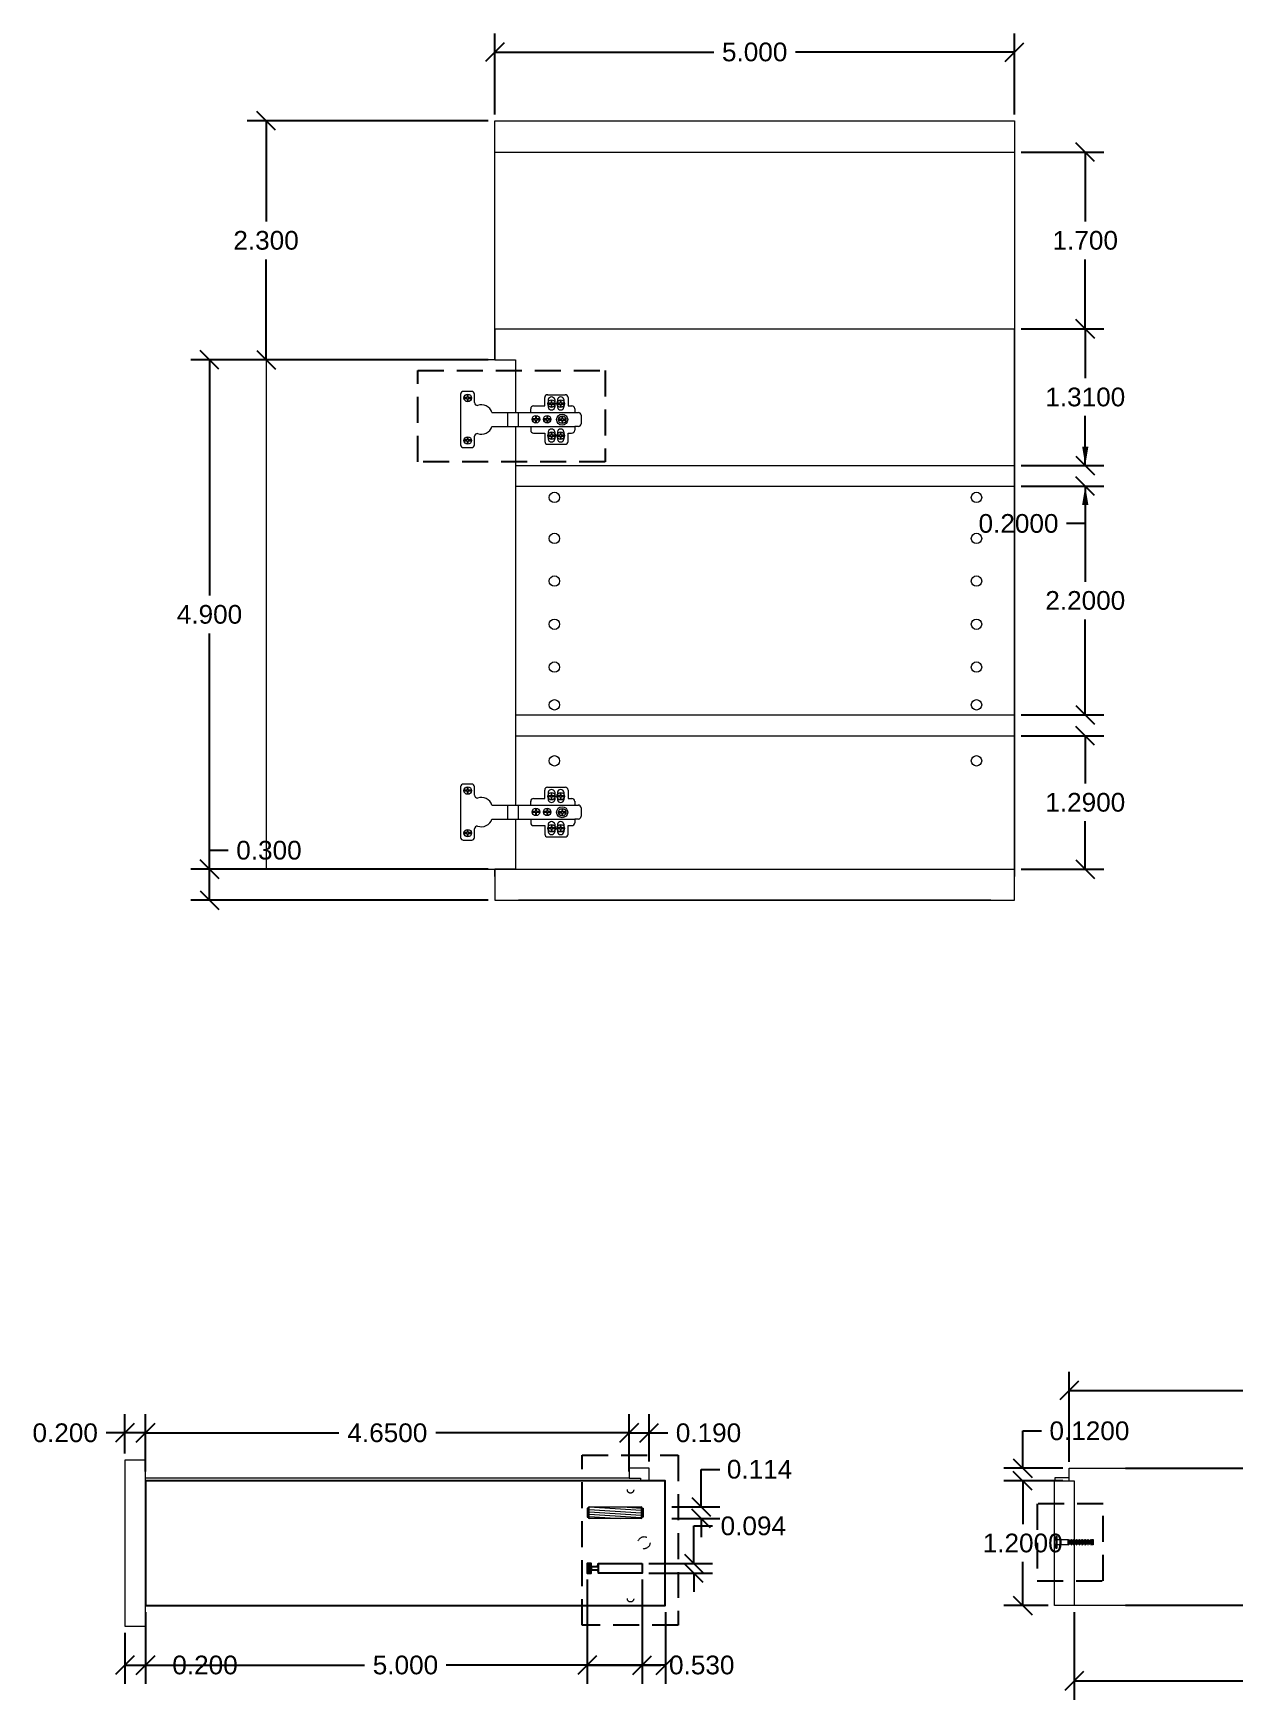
# Model space of a CAD drawing. Header units: centimetres. Extents: x -239 to 1959, y -161 to 626.
# Drawn here: x 581.77 to 593.33, y -134.98 to -118.95 of the extents above; entities that cross this region are included whole.
import ezdxf

# ---------------------------------------------------------------- set-up
doc = ezdxf.new("R2010")
doc.units = ezdxf.units.CM
doc.header["$MEASUREMENT"] = 0
doc.linetypes.add('HIDDEN', pattern=[0.375, 0.25, -0.125])
doc.styles.get("Standard").update_dxf_attribs({"font": 'Arial.ttf'})
doc.dimstyles.get("Standard").update_dxf_attribs({"dimtxt": 0.18, "dimasz": 0.18, "dimexe": 0.18, "dimexo": 0.0625, "dimgap": 0.09, "dimtad": 0, "dimtih": 1, "dimtoh": 1, "dimdec": 4, "dimzin": 0, "dimdsep": 46, "dimtxsty": 'Standard', "dimcen": 0.09, "dimadec": 0, "dimazin": 0, "dimtfac": 1, "dimtdec": 4, "dimtofl": 0, "dimtmove": 0, "dimatfit": 3, "dimfxl": 1, "dimtolj": 1, "dimtzin": 0, "dimarcsym": 0})

# ---------------------------------------------------------------- blocks, each defined once
blk = doc.blocks.new('_Oblique')
at = {"color": 0, "linetype": 'ByBlock', "lineweight": -2}
blk.add_line((-0.5, -0.5), (0.5, 0.5), dxfattribs=at)
blk = doc.blocks.new('*D342')
at = {"color": 0, "lineweight": -2, "transparency": 16777216}
for p, q in [((583.95, -122.09), (583.289, -122.09)), ((583.469, -122.09), (583.469, -124.359)), ((583.469, -126.99), (583.469, -124.722)), ((583.95, -126.99), (583.289, -126.99))]:
    blk.add_line(p, q, dxfattribs=at)
at = {"layer": 'Defpoints', "color": 0, "transparency": 16777216}
for p in [(583.469, -122.09), (584.013, -122.09), (584.013, -126.99)]:
    blk.add_point(p, dxfattribs=at)
at = {"color": 0, "lineweight": -2, "transparency": 16777216, "xscale": 0.18, "yscale": 0.18, "zscale": 0.18}
for p, rotation in [((583.469, -122.09), 90), ((583.469, -126.99), 270)]:
    blk.add_blockref('_Oblique', p, dxfattribs=dict(at, rotation=rotation))
at = {"color": 0, "transparency": 16777216, "insert": (583.469, -124.54), "char_height": 0.18, "attachment_point": 5}
blk.add_mtext('\\A1;4.900', dxfattribs=at)
blk = doc.blocks.new('*D343')
at = {"color": 0, "lineweight": -2, "transparency": 16777216}
for p, q in [((586.15, -119.79), (583.833, -119.79)), ((584.013, -119.79), (584.013, -120.759)), ((584.013, -122.09), (584.013, -121.122)), ((586.15, -122.09), (583.833, -122.09))]:
    blk.add_line(p, q, dxfattribs=at)
at = {"layer": 'Defpoints', "color": 0, "transparency": 16777216}
for p in [(584.013, -119.79), (586.213, -119.79), (586.213, -122.09)]:
    blk.add_point(p, dxfattribs=at)
at = {"color": 0, "lineweight": -2, "transparency": 16777216, "xscale": 0.18, "yscale": 0.18, "zscale": 0.18}
for p, rotation in [((584.013, -119.79), 90), ((584.013, -122.09), 270)]:
    blk.add_blockref('_Oblique', p, dxfattribs=dict(at, rotation=rotation))
at = {"color": 0, "transparency": 16777216, "insert": (584.013, -120.94), "char_height": 0.18, "attachment_point": 5}
blk.add_mtext('\\A1;2.300', dxfattribs=at)
blk = doc.blocks.new('*D344')
at = {"color": 0, "lineweight": -2, "transparency": 16777216}
for p, q in [((583.469, -126.99), (583.469, -126.81)), ((583.469, -126.81), (583.649, -126.81)), ((586.15, -126.99), (583.289, -126.99)), ((583.469, -127.29), (583.469, -126.99)), ((586.15, -127.29), (583.289, -127.29))]:
    blk.add_line(p, q, dxfattribs=at)
at = {"layer": 'Defpoints', "color": 0, "transparency": 16777216}
for p in [(583.469, -126.99), (586.213, -126.99), (586.213, -127.29)]:
    blk.add_point(p, dxfattribs=at)
at = {"color": 0, "lineweight": -2, "transparency": 16777216, "xscale": 0.18, "yscale": 0.18, "zscale": 0.18}
for p, rotation in [((583.469, -126.99), 90), ((583.469, -127.29), 270)]:
    blk.add_blockref('_Oblique', p, dxfattribs=dict(at, rotation=rotation))
at = {"color": 0, "transparency": 16777216, "insert": (584.041, -126.81), "char_height": 0.18, "attachment_point": 5}
blk.add_mtext('\\A1;0.300', dxfattribs=at)
blk = doc.blocks.new('*D345')
at = {"color": 0, "lineweight": -2, "transparency": 16777216}
for p, q in [((586.213, -119.728), (586.213, -118.947)), ((591.213, -119.728), (591.213, -118.947)), ((586.213, -119.127), (588.321, -119.127)), ((591.213, -119.127), (589.105, -119.127))]:
    blk.add_line(p, q, dxfattribs=at)
at = {"layer": 'Defpoints', "color": 0, "transparency": 16777216}
for p in [(591.213, -119.127), (586.213, -119.79), (591.213, -119.79)]:
    blk.add_point(p, dxfattribs=at)
at = {"color": 0, "lineweight": -2, "transparency": 16777216, "xscale": 0.18, "yscale": 0.18, "zscale": 0.18, "rotation": 180}
blk.add_blockref('_Oblique', (586.213, -119.127), dxfattribs=at)
at = {"color": 0, "lineweight": -2, "transparency": 16777216, "xscale": 0.18, "yscale": 0.18, "zscale": 0.18}
blk.add_blockref('_Oblique', (591.213, -119.127), dxfattribs=at)
at = {"color": 0, "transparency": 16777216, "insert": (588.713, -119.127), "char_height": 0.18, "attachment_point": 5}
blk.add_mtext('\\A1;5.000', dxfattribs=at)
blk = doc.blocks.new('*D346')
at = {"color": 0, "lineweight": -2, "transparency": 16777216}
for p, q in [((591.275, -120.09), (592.073, -120.09)), ((591.893, -120.09), (591.893, -120.759)), ((591.893, -121.79), (591.893, -121.122)), ((591.275, -121.79), (592.073, -121.79))]:
    blk.add_line(p, q, dxfattribs=at)
at = {"layer": 'Defpoints', "color": 0, "transparency": 16777216}
for p in [(591.213, -120.09), (591.213, -121.79), (591.893, -121.79)]:
    blk.add_point(p, dxfattribs=at)
at = {"color": 0, "lineweight": -2, "transparency": 16777216, "xscale": 0.18, "yscale": 0.18, "zscale": 0.18}
for p, rotation in [((591.893, -120.09), 90), ((591.893, -121.79), 270)]:
    blk.add_blockref('_Oblique', p, dxfattribs=dict(at, rotation=rotation))
at = {"color": 0, "transparency": 16777216, "insert": (591.893, -120.94), "char_height": 0.18, "attachment_point": 5}
blk.add_mtext('\\A1;1.700', dxfattribs=at)
blk = doc.blocks.new('*D347')
at = {"color": 0, "lineweight": -2, "transparency": 16777216}
for p, q in [((591.275, -121.79), (592.073, -121.79)), ((591.893, -121.79), (591.893, -122.267)), ((591.893, -123.105), (591.893, -122.629)), ((591.275, -123.105), (592.073, -123.105))]:
    blk.add_line(p, q, dxfattribs=at)
at = {"layer": 'Defpoints', "color": 0, "transparency": 16777216}
for p in [(591.213, -121.79), (591.213, -123.105), (591.893, -123.105)]:
    blk.add_point(p, dxfattribs=at)
at = {"color": 0, "lineweight": -2, "transparency": 16777216, "xscale": 0.18, "yscale": 0.18, "zscale": 0.18}
for p, rotation in [((591.893, -121.79), 90), ((591.893, -123.105), 270)]:
    blk.add_blockref('_Oblique', p, dxfattribs=dict(at, rotation=rotation))
at = {"color": 0, "transparency": 16777216, "insert": (591.893, -122.448), "char_height": 0.18, "attachment_point": 5}
blk.add_mtext('\\A1;1.3100', dxfattribs=at)
blk = doc.blocks.new('*D348')
at = {"color": 0, "lineweight": -2, "transparency": 16777216}
for p, q in [((591.275, -123.305), (592.073, -123.305)), ((591.893, -123.305), (591.893, -124.225)), ((591.893, -125.507), (591.893, -124.587)), ((591.275, -125.507), (592.073, -125.507))]:
    blk.add_line(p, q, dxfattribs=at)
at = {"layer": 'Defpoints', "color": 0, "transparency": 16777216}
for p in [(591.213, -123.305), (591.213, -125.507), (591.893, -125.507)]:
    blk.add_point(p, dxfattribs=at)
at = {"color": 0, "lineweight": -2, "transparency": 16777216, "xscale": 0.18, "yscale": 0.18, "zscale": 0.18}
for p, rotation in [((591.893, -123.305), 90), ((591.893, -125.507), 270)]:
    blk.add_blockref('_Oblique', p, dxfattribs=dict(at, rotation=rotation))
at = {"color": 0, "transparency": 16777216, "insert": (591.893, -124.406), "char_height": 0.18, "attachment_point": 5}
blk.add_mtext('\\A1;2.2000', dxfattribs=at)
blk = doc.blocks.new('*D349')
at = {"color": 0, "lineweight": -2, "transparency": 16777216}
for p, q in [((591.893, -122.925), (591.893, -122.745)), ((591.275, -123.105), (592.073, -123.105)), ((591.275, -123.305), (592.073, -123.305)), ((591.893, -123.485), (591.893, -123.665)), ((591.893, -123.665), (591.713, -123.665))]:
    blk.add_line(p, q, dxfattribs=at)
at = {"color": 0, "transparency": 16777216}
for points in [[(591.863, -122.925), (591.923, -122.925), (591.893, -123.105)], [(591.863, -123.485), (591.923, -123.485), (591.893, -123.305)]]:
    blk.add_solid(points, dxfattribs=at)
at = {"layer": 'Defpoints', "color": 0, "transparency": 16777216}
for p in [(591.213, -123.105), (591.213, -123.305), (591.893, -123.305)]:
    blk.add_point(p, dxfattribs=at)
at = {"color": 0, "transparency": 16777216, "insert": (591.251, -123.665), "char_height": 0.18, "attachment_point": 5}
blk.add_mtext('\\A1;0.2000', dxfattribs=at)
blk = doc.blocks.new('*D350')
at = {"color": 0, "lineweight": -2, "transparency": 16777216}
for p, q in [((591.275, -125.707), (592.073, -125.707)), ((591.893, -125.707), (591.893, -126.167)), ((591.893, -126.99), (591.893, -126.53)), ((591.275, -126.99), (592.073, -126.99))]:
    blk.add_line(p, q, dxfattribs=at)
at = {"layer": 'Defpoints', "color": 0, "transparency": 16777216}
for p in [(591.213, -125.707), (591.213, -126.99), (591.893, -126.99)]:
    blk.add_point(p, dxfattribs=at)
at = {"color": 0, "lineweight": -2, "transparency": 16777216, "xscale": 0.18, "yscale": 0.18, "zscale": 0.18}
for p, rotation in [((591.893, -125.707), 90), ((591.893, -126.99), 270)]:
    blk.add_blockref('_Oblique', p, dxfattribs=dict(at, rotation=rotation))
at = {"color": 0, "transparency": 16777216, "insert": (591.893, -126.349), "char_height": 0.18, "attachment_point": 5}
blk.add_mtext('\\A1;1.2900', dxfattribs=at)
blk = doc.blocks.new('*D373')
at = {"color": 0, "lineweight": -2, "transparency": 16777216}
for p, q in [((582.654, -134.341), (582.654, -134.832)), ((582.854, -134.341), (582.854, -134.832)), ((582.654, -134.652), (582.854, -134.652)), ((582.854, -134.652), (583.034, -134.652))]:
    blk.add_line(p, q, dxfattribs=at)
at = {"layer": 'Defpoints', "color": 0, "transparency": 16777216}
for p in [(582.654, -134.279), (582.854, -134.279), (582.854, -134.652)]:
    blk.add_point(p, dxfattribs=at)
at = {"color": 0, "lineweight": -2, "transparency": 16777216, "xscale": 0.18, "yscale": 0.18, "zscale": 0.18, "rotation": 180}
blk.add_blockref('_Oblique', (582.654, -134.652), dxfattribs=at)
at = {"color": 0, "lineweight": -2, "transparency": 16777216, "xscale": 0.18, "yscale": 0.18, "zscale": 0.18}
blk.add_blockref('_Oblique', (582.854, -134.652), dxfattribs=at)
at = {"color": 0, "transparency": 16777216, "insert": (583.426, -134.652), "char_height": 0.18, "attachment_point": 5}
blk.add_mtext('\\A1;0.200', dxfattribs=at)
blk = doc.blocks.new('*D374')
at = {"color": 0, "lineweight": -2, "transparency": 16777216}
for p, q in [((582.854, -134.141), (582.854, -134.832)), ((587.854, -134.141), (587.854, -134.832)), ((582.854, -134.652), (584.961, -134.652)), ((587.854, -134.652), (585.746, -134.652))]:
    blk.add_line(p, q, dxfattribs=at)
at = {"layer": 'Defpoints', "color": 0, "transparency": 16777216}
for p in [(582.854, -134.079), (587.854, -134.079), (587.854, -134.652)]:
    blk.add_point(p, dxfattribs=at)
at = {"color": 0, "lineweight": -2, "transparency": 16777216, "xscale": 0.18, "yscale": 0.18, "zscale": 0.18, "rotation": 180}
blk.add_blockref('_Oblique', (582.854, -134.652), dxfattribs=at)
at = {"color": 0, "lineweight": -2, "transparency": 16777216, "xscale": 0.18, "yscale": 0.18, "zscale": 0.18}
blk.add_blockref('_Oblique', (587.854, -134.652), dxfattribs=at)
at = {"color": 0, "transparency": 16777216, "insert": (585.354, -134.652), "char_height": 0.18, "attachment_point": 5}
blk.add_mtext('\\A1;5.000', dxfattribs=at)
blk = doc.blocks.new('*D375')
at = {"color": 0, "lineweight": -2, "transparency": 16777216}
for p, q in [((587.101, -133.829), (587.101, -134.832)), ((587.631, -133.829), (587.631, -134.832)), ((587.101, -134.652), (587.631, -134.652)), ((587.631, -134.652), (587.811, -134.652))]:
    blk.add_line(p, q, dxfattribs=at)
at = {"layer": 'Defpoints', "color": 0, "transparency": 16777216}
for p in [(587.101, -133.767), (587.631, -133.767), (587.631, -134.652)]:
    blk.add_point(p, dxfattribs=at)
at = {"color": 0, "lineweight": -2, "transparency": 16777216, "xscale": 0.18, "yscale": 0.18, "zscale": 0.18, "rotation": 180}
blk.add_blockref('_Oblique', (587.101, -134.652), dxfattribs=at)
at = {"color": 0, "lineweight": -2, "transparency": 16777216, "xscale": 0.18, "yscale": 0.18, "zscale": 0.18}
blk.add_blockref('_Oblique', (587.631, -134.652), dxfattribs=at)
at = {"color": 0, "transparency": 16777216, "insert": (588.204, -134.652), "char_height": 0.18, "attachment_point": 5}
blk.add_mtext('\\A1;0.530', dxfattribs=at)
blk = doc.blocks.new('*D376')
at = {"color": 0, "lineweight": -2, "transparency": 16777216}
for p, q in [((588.128, -133.673), (588.128, -133.313)), ((588.128, -133.313), (588.308, -133.313)), ((587.694, -133.673), (588.308, -133.673)), ((587.694, -133.767), (588.308, -133.767)), ((588.128, -133.767), (588.128, -133.947))]:
    blk.add_line(p, q, dxfattribs=at)
at = {"layer": 'Defpoints', "color": 0, "transparency": 16777216}
for p in [(587.631, -133.673), (588.128, -133.673), (587.631, -133.767)]:
    blk.add_point(p, dxfattribs=at)
at = {"color": 0, "lineweight": -2, "transparency": 16777216, "xscale": 0.18, "yscale": 0.18, "zscale": 0.18}
for p, rotation in [((588.128, -133.673), 270), ((588.128, -133.767), 90)]:
    blk.add_blockref('_Oblique', p, dxfattribs=dict(at, rotation=rotation))
at = {"color": 0, "transparency": 16777216, "insert": (588.7, -133.313), "char_height": 0.18, "attachment_point": 5}
blk.add_mtext('\\A1;0.094', dxfattribs=at)
blk = doc.blocks.new('*D319')
at = {"color": 0, "lineweight": -2, "transparency": 16777216}
for p, q in [((588.198, -133.128), (588.198, -132.768)), ((588.198, -132.768), (588.378, -132.768)), ((587.916, -133.128), (588.378, -133.128)), ((587.916, -133.242), (588.378, -133.242)), ((588.198, -133.242), (588.198, -133.422))]:
    blk.add_line(p, q, dxfattribs=at)
at = {"layer": 'Defpoints', "color": 0, "transparency": 16777216}
for p in [(587.854, -133.128), (587.854, -133.242), (588.198, -133.128)]:
    blk.add_point(p, dxfattribs=at)
at = {"color": 0, "lineweight": -2, "transparency": 16777216, "xscale": 0.18, "yscale": 0.18, "zscale": 0.18}
for p, rotation in [((588.198, -133.128), 270), ((588.198, -133.242), 90)]:
    blk.add_blockref('_Oblique', p, dxfattribs=dict(at, rotation=rotation))
at = {"color": 0, "transparency": 16777216, "insert": (588.76, -132.768), "char_height": 0.18, "attachment_point": 5}
blk.add_mtext('\\A1;0.114', dxfattribs=at)
blk = doc.blocks.new('*D377')
at = {"color": 0, "lineweight": -2, "transparency": 16777216}
for p, q in [((587.507, -132.693), (587.507, -132.237)), ((587.697, -132.693), (587.697, -132.237)), ((587.507, -132.417), (587.697, -132.417)), ((587.697, -132.417), (587.877, -132.417))]:
    blk.add_line(p, q, dxfattribs=at)
at = {"layer": 'Defpoints', "color": 0, "transparency": 16777216}
for p in [(587.697, -132.417), (587.507, -132.755), (587.697, -132.755)]:
    blk.add_point(p, dxfattribs=at)
at = {"color": 0, "lineweight": -2, "transparency": 16777216, "xscale": 0.18, "yscale": 0.18, "zscale": 0.18, "rotation": 180}
blk.add_blockref('_Oblique', (587.507, -132.417), dxfattribs=at)
at = {"color": 0, "lineweight": -2, "transparency": 16777216, "xscale": 0.18, "yscale": 0.18, "zscale": 0.18}
blk.add_blockref('_Oblique', (587.697, -132.417), dxfattribs=at)
at = {"color": 0, "transparency": 16777216, "insert": (588.269, -132.417), "char_height": 0.18, "attachment_point": 5}
blk.add_mtext('\\A1;0.190', dxfattribs=at)
blk = doc.blocks.new('*D378')
at = {"color": 0, "lineweight": -2, "transparency": 16777216}
for p, q in [((582.854, -132.789), (582.854, -132.237)), ((587.507, -132.789), (587.507, -132.237)), ((582.854, -132.417), (584.713, -132.417)), ((587.507, -132.417), (585.647, -132.417))]:
    blk.add_line(p, q, dxfattribs=at)
at = {"layer": 'Defpoints', "color": 0, "transparency": 16777216}
for p in [(582.854, -132.417), (582.854, -132.852), (587.507, -132.852)]:
    blk.add_point(p, dxfattribs=at)
at = {"color": 0, "lineweight": -2, "transparency": 16777216, "xscale": 0.18, "yscale": 0.18, "zscale": 0.18, "rotation": 180}
blk.add_blockref('_Oblique', (582.854, -132.417), dxfattribs=at)
at = {"color": 0, "lineweight": -2, "transparency": 16777216, "xscale": 0.18, "yscale": 0.18, "zscale": 0.18}
blk.add_blockref('_Oblique', (587.507, -132.417), dxfattribs=at)
at = {"color": 0, "transparency": 16777216, "insert": (585.18, -132.417), "char_height": 0.18, "attachment_point": 5}
blk.add_mtext('\\A1;4.6500', dxfattribs=at)
blk = doc.blocks.new('*D379')
at = {"color": 0, "lineweight": -2, "transparency": 16777216}
for p, q in [((582.654, -132.616), (582.654, -132.237)), ((582.854, -132.616), (582.854, -132.237)), ((582.654, -132.417), (582.474, -132.417)), ((582.854, -132.417), (582.654, -132.417))]:
    blk.add_line(p, q, dxfattribs=at)
at = {"layer": 'Defpoints', "color": 0, "transparency": 16777216}
for p in [(582.654, -132.417), (582.654, -132.679), (582.854, -132.679)]:
    blk.add_point(p, dxfattribs=at)
at = {"color": 0, "lineweight": -2, "transparency": 16777216, "xscale": 0.18, "yscale": 0.18, "zscale": 0.18, "rotation": 180}
blk.add_blockref('_Oblique', (582.654, -132.417), dxfattribs=at)
at = {"color": 0, "lineweight": -2, "transparency": 16777216, "xscale": 0.18, "yscale": 0.18, "zscale": 0.18}
blk.add_blockref('_Oblique', (582.854, -132.417), dxfattribs=at)
at = {"color": 0, "transparency": 16777216, "insert": (582.081, -132.417), "char_height": 0.18, "attachment_point": 5}
blk.add_mtext('\\A1;0.200', dxfattribs=at)
blk = doc.blocks.new('*D380')
at = {"color": 0, "lineweight": -2, "transparency": 16777216}
for p, q in [((591.785, -134.141), (591.785, -134.985)), ((598.693, -134.141), (598.693, -134.985)), ((591.785, -134.805), (594.775, -134.805)), ((598.693, -134.805), (595.704, -134.805))]:
    blk.add_line(p, q, dxfattribs=at)
at = {"layer": 'Defpoints', "color": 0, "transparency": 16777216}
for p in [(591.785, -134.079), (598.693, -134.079), (598.693, -134.805)]:
    blk.add_point(p, dxfattribs=at)
at = {"color": 0, "lineweight": -2, "transparency": 16777216, "xscale": 0.18, "yscale": 0.18, "zscale": 0.18, "rotation": 180}
blk.add_blockref('_Oblique', (591.785, -134.805), dxfattribs=at)
at = {"color": 0, "lineweight": -2, "transparency": 16777216, "xscale": 0.18, "yscale": 0.18, "zscale": 0.18}
blk.add_blockref('_Oblique', (598.693, -134.805), dxfattribs=at)
at = {"color": 0, "transparency": 16777216, "insert": (595.239, -134.805), "char_height": 0.18, "attachment_point": 5}
blk.add_mtext('\\A1;6.9100', dxfattribs=at)
blk = doc.blocks.new('*D382')
at = {"color": 0, "lineweight": -2, "transparency": 16777216}
for p, q in [((591.535, -132.878), (591.111, -132.878)), ((591.291, -132.878), (591.291, -133.297)), ((591.291, -134.079), (591.291, -133.659)), ((591.535, -134.079), (591.111, -134.079))]:
    blk.add_line(p, q, dxfattribs=at)
at = {"layer": 'Defpoints', "color": 0, "transparency": 16777216}
for p in [(591.291, -132.878), (591.597, -132.878), (591.597, -134.079)]:
    blk.add_point(p, dxfattribs=at)
at = {"color": 0, "lineweight": -2, "transparency": 16777216, "xscale": 0.18, "yscale": 0.18, "zscale": 0.18}
for p, rotation in [((591.291, -132.878), 90), ((591.291, -134.079), 270)]:
    blk.add_blockref('_Oblique', p, dxfattribs=dict(at, rotation=rotation))
at = {"color": 0, "transparency": 16777216, "insert": (591.291, -133.478), "char_height": 0.18, "attachment_point": 5}
blk.add_mtext('\\A1;1.2000', dxfattribs=at)
blk = doc.blocks.new('*D383')
at = {"color": 0, "lineweight": -2, "transparency": 16777216}
for p, q in [((591.291, -132.758), (591.291, -132.398)), ((591.291, -132.398), (591.471, -132.398)), ((591.677, -132.758), (591.111, -132.758)), ((591.677, -132.878), (591.111, -132.878)), ((591.291, -132.878), (591.291, -133.058))]:
    blk.add_line(p, q, dxfattribs=at)
at = {"layer": 'Defpoints', "color": 0, "transparency": 16777216}
for p in [(591.291, -132.758), (591.739, -132.758), (591.739, -132.878)]:
    blk.add_point(p, dxfattribs=at)
at = {"color": 0, "lineweight": -2, "transparency": 16777216, "xscale": 0.18, "yscale": 0.18, "zscale": 0.18}
for p, rotation in [((591.291, -132.758), 270), ((591.291, -132.878), 90)]:
    blk.add_blockref('_Oblique', p, dxfattribs=dict(at, rotation=rotation))
at = {"color": 0, "transparency": 16777216, "insert": (591.933, -132.398), "char_height": 0.18, "attachment_point": 5}
blk.add_mtext('\\A1;0.1200', dxfattribs=at)
blk = doc.blocks.new('*D386')
at = {"color": 0, "lineweight": -2, "transparency": 16777216}
for p, q in [((591.739, -132.695), (591.739, -131.83)), ((598.739, -132.695), (598.739, -131.83)), ((591.739, -132.01), (594.846, -132.01)), ((598.739, -132.01), (595.632, -132.01))]:
    blk.add_line(p, q, dxfattribs=at)
at = {"layer": 'Defpoints', "color": 0, "transparency": 16777216}
for p in [(598.739, -132.01), (591.739, -132.758), (598.739, -132.758)]:
    blk.add_point(p, dxfattribs=at)
at = {"color": 0, "lineweight": -2, "transparency": 16777216, "xscale": 0.18, "yscale": 0.18, "zscale": 0.18, "rotation": 180}
blk.add_blockref('_Oblique', (591.739, -132.01), dxfattribs=at)
at = {"color": 0, "lineweight": -2, "transparency": 16777216, "xscale": 0.18, "yscale": 0.18, "zscale": 0.18}
blk.add_blockref('_Oblique', (598.739, -132.01), dxfattribs=at)
at = {"color": 0, "transparency": 16777216, "insert": (595.239, -132.01), "char_height": 0.18, "attachment_point": 5}
blk.add_mtext('\\A1;7.000', dxfattribs=at)

msp = doc.modelspace()

# ---------------------------------------------------------------- linework, layer by layer
at = {"lineweight": 5}
for p, q in [((586.21279, -120.09032), (591.21279, -120.09032)), ((586.72748, -122.47245), (586.72748, -122.54569)), ((586.79048, -122.47245), (586.79048, -122.54569)), ((586.81508, -122.47245), (586.81508, -122.54569)), ((586.87808, -122.47245), (586.87808, -122.54569)), ((586.18586, -122.59594), (586.98164, -122.59594)), ((586.33906, -122.73094), (586.33906, -122.59594)), ((586.4405, -122.73094), (586.4405, -122.59594)), ((586.18586, -122.73094), (586.98164, -122.73094)), ((586.72748, -122.78093), (586.72748, -122.85417)), ((586.79048, -122.78093), (586.79048, -122.85417)), ((586.81508, -122.78093), (586.81508, -122.85417)), ((586.87808, -122.78093), (586.87808, -122.85417)), ((586.41279, -123.10549), (591.21279, -123.10549)), ((586.41279, -123.30549), (591.21279, -123.30549)), ((586.41279, -125.50681), (591.21279, -125.50681)), ((586.41279, -125.70681), (591.21279, -125.70681)), ((586.18586, -126.37453), (586.98164, -126.37453)), ((586.33906, -126.50953), (586.33906, -126.37453)), ((586.4405, -126.50953), (586.4405, -126.37453)), ((586.72748, -126.25105), (586.72748, -126.32429)), ((586.79048, -126.25105), (586.79048, -126.32429)), ((586.81508, -126.25105), (586.81508, -126.32429)), ((586.87808, -126.25105), (586.87808, -126.32429)), ((586.18586, -126.50953), (586.98164, -126.50953)), ((586.72748, -126.55952), (586.72748, -126.63277)), ((586.79048, -126.55952), (586.79048, -126.63277)), ((586.81508, -126.55952), (586.81508, -126.63277)), ((586.87808, -126.55952), (586.87808, -126.63277)), ((586.21279, -126.99032), (591.21279, -126.99032)), ((591.73914, -132.87753), (591.73914, -132.75799)), ((591.73914, -132.75799), (592.2793, -132.75799)), ((587.11147, -133.23102), (587.11147, -133.22746)), ((587.12147, -133.12846), (587.62147, -133.16075)), ((587.12147, -133.15318), (587.62147, -133.18547)), ((587.12147, -133.17647), (587.62147, -133.20876)), ((587.12147, -133.19976), (587.62147, -133.23204)), ((587.12147, -133.22304), (587.42223, -133.24246)), ((587.44181, -133.12846), (587.62147, -133.14007)), ((587.63147, -133.23102), (587.63147, -133.22746)), ((591.72644, -133.44233), (591.72644, -133.49478)), ((591.72644, -133.48238), (591.73198, -133.48238)), ((591.73555, -133.48238), (591.74376, -133.48238)), ((591.74733, -133.48238), (591.75625, -133.48238)), ((591.75982, -133.48238), (591.7691, -133.48238)), ((591.77267, -133.48238), (591.78087, -133.48238)), ((591.78444, -133.48238), (591.79444, -133.48238)), ((591.79801, -133.48238), (591.80764, -133.48238)), ((591.81121, -133.48238), (591.82192, -133.48238)), ((591.82549, -133.48238), (591.83548, -133.48238)), ((591.83905, -133.48238), (591.84797, -133.48238)), ((591.85154, -133.48238), (591.86153, -133.48238)), ((591.8651, -133.48238), (591.8751, -133.48238)), ((591.87866, -133.48238), (591.89044, -133.48238)), ((591.89401, -133.48238), (591.904, -133.48238)), ((591.90757, -133.48238), (591.91828, -133.48238)), ((591.92185, -133.48238), (591.93398, -133.48238)), ((591.93755, -133.48238), (591.94683, -133.48238)), ((591.9504, -133.48238), (591.95462, -133.48238)), ((591.95462, -133.44233), (591.95462, -133.49478)), ((592.2793, -134.07878), (591.78537, -134.07878))]:
    msp.add_line(p, q, dxfattribs=at)
for p, q in [((587.11147, -133.67284), (587.11147, -133.76684)), ((587.13147, -133.67284), (587.13147, -133.76684)), ((587.20115, -133.70482), (587.21115, -133.67284)), ((587.20115, -133.73482), (587.21115, -133.76684))]:
    msp.add_line(p, q)
for points in [[(586.21279, -122.09032), (586.21279, -119.79032), (591.21279, -119.79032), (591.21279, -127.06194)], [(586.21279, -121.79032), (591.21279, -121.79032)], [(586.21279, -121.79032), (586.21279, -122.09032)], [(586.21279, -126.99032), (586.21279, -127.29032), (591.21279, -127.29032), (591.21279, -121.79032)], [(586.21279, -122.09032), (584.01279, -122.09032), (584.01279, -126.99032), (586.21279, -126.99032)], [(586.21279, -122.09032), (586.41279, -122.09032), (586.41279, -122.59594)], [(585.88364, -122.42044), (585.88364, -122.90644)], [(585.99161, -122.39344), (585.91067, -122.39344)], [(585.917, -122.46016), (585.94849, -122.46016), (585.94849, -122.49207)], [(585.94849, -122.42059), (585.94849, -122.45116), (585.91717, -122.45116)], [(585.98843, -122.45116), (585.95749, -122.45116), (585.95749, -122.42064)], [(585.95749, -122.49202), (585.95749, -122.46016), (585.98859, -122.46016)], [(586.01864, -122.50124), (586.01864, -122.42044)], [(586.5852, -122.53294), (586.69364, -122.53294), (586.69364, -122.45191)], [(586.72012, -122.42494), (586.89169, -122.42494)], [(586.72297, -122.51464), (586.75446, -122.51464), (586.75446, -122.54656)], [(586.75446, -122.47507), (586.75446, -122.50564), (586.72314, -122.50564)], [(586.79439, -122.50564), (586.76346, -122.50564), (586.76346, -122.47512)], [(586.76346, -122.54651), (586.76346, -122.51464), (586.79456, -122.51464)], [(586.81148, -122.51464), (586.84297, -122.51464), (586.84297, -122.54656)], [(586.84297, -122.47507), (586.84297, -122.50564), (586.81165, -122.50564)], [(586.8829, -122.50564), (586.85197, -122.50564), (586.85197, -122.47512)], [(586.85197, -122.54651), (586.85197, -122.51464), (586.88307, -122.51464)], [(586.91864, -122.4506), (586.91864, -122.53294), (586.9547, -122.53294)], [(586.55864, -122.59594), (586.55864, -122.55992)], [(586.57365, -122.66548), (586.60514, -122.66548), (586.60514, -122.69739)], [(586.60514, -122.62591), (586.60514, -122.65648), (586.57382, -122.65648)], [(586.64507, -122.65648), (586.61414, -122.65648), (586.61414, -122.62596)], [(586.61414, -122.69734), (586.61414, -122.66548), (586.64524, -122.66548)], [(586.68171, -122.66548), (586.7132, -122.66548), (586.7132, -122.69739)], [(586.7132, -122.62591), (586.7132, -122.65648), (586.68188, -122.65648)], [(586.75313, -122.65648), (586.7222, -122.65648), (586.7222, -122.62596)], [(586.7222, -122.69734), (586.7222, -122.66548), (586.7533, -122.66548)], [(586.82614, -122.66923), (586.85763, -122.66923), (586.85763, -122.70114)], [(586.85763, -122.62966), (586.85763, -122.66023), (586.82631, -122.66023)], [(586.89757, -122.66023), (586.86663, -122.66023), (586.86663, -122.62971)], [(586.86663, -122.70109), (586.86663, -122.66923), (586.89773, -122.66923)], [(586.98164, -122.55849), (586.98164, -122.59594), (587.01763, -122.59594)], [(587.04464, -122.62244), (587.04464, -122.70611)], [(585.94849, -122.83007), (585.94849, -122.86064), (585.91717, -122.86064)], [(585.98843, -122.86064), (585.95749, -122.86064), (585.95749, -122.83012)], [(586.01864, -122.90644), (586.01869, -122.82544)], [(586.41279, -122.73094), (586.41279, -126.37453)], [(586.55864, -122.73094), (586.55864, -122.76664)], [(586.58669, -122.79394), (586.69364, -122.79394), (586.69364, -122.87471)], [(586.72421, -122.82283), (586.7557, -122.82283), (586.7557, -122.85474)], [(586.7557, -122.78326), (586.7557, -122.81383), (586.72438, -122.81383)], [(586.79563, -122.81383), (586.7647, -122.81383), (586.7647, -122.78331)], [(586.7647, -122.85469), (586.7647, -122.82283), (586.7958, -122.82283)], [(586.81148, -122.82283), (586.84297, -122.82283), (586.84297, -122.85474)], [(586.84297, -122.78326), (586.84297, -122.81383), (586.81165, -122.81383)], [(586.8829, -122.81383), (586.85197, -122.81383), (586.85197, -122.78331)], [(586.85197, -122.85469), (586.85197, -122.82283), (586.88307, -122.82283)], [(586.91864, -122.87495), (586.91864, -122.79394), (586.95254, -122.79394)], [(587.01778, -122.73094), (586.98164, -122.73094), (586.98164, -122.76683)], [(585.91067, -122.93344), (585.99161, -122.93344)], [(585.917, -122.86964), (585.94849, -122.86964), (585.94849, -122.90155)], [(585.95749, -122.9015), (585.95749, -122.86964), (585.98859, -122.86964)], [(586.72147, -122.90194), (586.89192, -122.90194)], [(585.88364, -126.19903), (585.88364, -126.68503)], [(585.99161, -126.17203), (585.91067, -126.17203)], [(585.94849, -126.19918), (585.94849, -126.22975), (585.91717, -126.22975)], [(585.98843, -126.22975), (585.95749, -126.22975), (585.95749, -126.19923)], [(586.01864, -126.27983), (586.01864, -126.19903)], [(586.72012, -126.20353), (586.89169, -126.20353)], [(585.917, -126.23875), (585.94849, -126.23875), (585.94849, -126.27066)], [(585.95749, -126.27061), (585.95749, -126.23875), (585.98859, -126.23875)], [(586.55864, -126.37453), (586.55864, -126.33851)], [(586.5852, -126.31153), (586.69364, -126.31153), (586.69364, -126.23051)], [(586.72297, -126.29324), (586.75446, -126.29324), (586.75446, -126.32515)], [(586.75446, -126.25367), (586.75446, -126.28424), (586.72314, -126.28424)], [(586.79439, -126.28424), (586.76346, -126.28424), (586.76346, -126.25372)], [(586.76346, -126.3251), (586.76346, -126.29324), (586.79456, -126.29324)], [(586.81148, -126.29324), (586.84297, -126.29324), (586.84297, -126.32515)], [(586.84297, -126.25367), (586.84297, -126.28424), (586.81165, -126.28424)], [(586.8829, -126.28424), (586.85197, -126.28424), (586.85197, -126.25372)], [(586.85197, -126.3251), (586.85197, -126.29324), (586.88307, -126.29324)], [(586.91864, -126.2292), (586.91864, -126.31153), (586.9547, -126.31153)], [(586.98164, -126.33709), (586.98164, -126.37453), (587.01763, -126.37453)], [(586.41279, -126.50953), (586.41279, -126.99032), (586.21279, -126.99032)], [(586.55864, -126.50953), (586.55864, -126.54523)], [(586.57365, -126.44407), (586.60514, -126.44407), (586.60514, -126.47599)], [(586.60514, -126.4045), (586.60514, -126.43507), (586.57382, -126.43507)], [(586.64507, -126.43507), (586.61414, -126.43507), (586.61414, -126.40455)], [(586.61414, -126.47594), (586.61414, -126.44407), (586.64524, -126.44407)], [(586.68171, -126.44407), (586.7132, -126.44407), (586.7132, -126.47599)], [(586.7132, -126.4045), (586.7132, -126.43507), (586.68188, -126.43507)], [(586.75313, -126.43507), (586.7222, -126.43507), (586.7222, -126.40455)], [(586.7222, -126.47594), (586.7222, -126.44407), (586.7533, -126.44407)], [(586.82614, -126.44782), (586.85763, -126.44782), (586.85763, -126.47974)], [(586.85763, -126.40825), (586.85763, -126.43882), (586.82631, -126.43882)], [(586.89757, -126.43882), (586.86663, -126.43882), (586.86663, -126.4083)], [(586.86663, -126.47969), (586.86663, -126.44782), (586.89773, -126.44782)], [(587.01778, -126.50953), (586.98164, -126.50953), (586.98164, -126.54542)], [(587.04464, -126.40103), (587.04464, -126.4847)], [(585.917, -126.64823), (585.94849, -126.64823), (585.94849, -126.68015)], [(585.94849, -126.60866), (585.94849, -126.63923), (585.91717, -126.63923)], [(585.98843, -126.63923), (585.95749, -126.63923), (585.95749, -126.60871)], [(585.95749, -126.6801), (585.95749, -126.64823), (585.98859, -126.64823)], [(586.01864, -126.68503), (586.01869, -126.60403)], [(586.58669, -126.57253), (586.69364, -126.57253), (586.69364, -126.6533)], [(586.72147, -126.68053), (586.89192, -126.68053)], [(586.72421, -126.60142), (586.7557, -126.60142), (586.7557, -126.63333)], [(586.7557, -126.56185), (586.7557, -126.59242), (586.72438, -126.59242)], [(586.79563, -126.59242), (586.7647, -126.59242), (586.7647, -126.5619)], [(586.7647, -126.63329), (586.7647, -126.60142), (586.7958, -126.60142)], [(586.81148, -126.60142), (586.84297, -126.60142), (586.84297, -126.63333)], [(586.84297, -126.56185), (586.84297, -126.59242), (586.81165, -126.59242)], [(586.8829, -126.59242), (586.85197, -126.59242), (586.85197, -126.5619)], [(586.85197, -126.63329), (586.85197, -126.60142), (586.88307, -126.60142)], [(586.91864, -126.65355), (586.91864, -126.57253), (586.95254, -126.57253)], [(585.91067, -126.71203), (585.99161, -126.71203)], [(586.21279, -127.06194), (586.21279, -126.99032)], [(590.98424, -127.29032), (586.44133, -127.29032)], [(582.85351, -132.87878), (582.85351, -132.67878), (582.65351, -132.67878), (582.65351, -134.27878), (582.85351, -134.27878), (582.85351, -134.07878)], [(587.69665, -132.87878), (587.69665, -132.75542), (587.50662, -132.75542), (587.50662, -132.85182), (587.61645, -132.85182), (587.61645, -132.87878)], [(587.50662, -132.85182), (582.85351, -132.85182), (582.85351, -132.85182)], [(591.59728, -132.87753), (591.78537, -132.87753), (591.78537, -133.45483)], [(591.78537, -133.48238), (591.78537, -134.07878), (591.59728, -134.07878), (591.59728, -132.87753)], [(591.60357, -132.87753), (591.60357, -132.84485), (591.73914, -132.84485)], [(587.11147, -133.14246), (587.10147, -133.14246), (587.10147, -133.22746), (587.11147, -133.22746), (587.11147, -133.13746)], [(587.62147, -133.18546), (587.62147, -133.24246), (587.12147, -133.24246), (587.12147, -133.12846), (587.62147, -133.12846), (587.62147, -133.18546)], [(587.63147, -133.14246), (587.64147, -133.14246), (587.64147, -133.22746), (587.63147, -133.22746), (587.63147, -133.13746)], [(591.60761, -133.52199), (591.60707, -133.52199)], [(591.6186, -133.44233), (591.72644, -133.44233)], [(591.72644, -133.49478), (591.61894, -133.49478), (591.61894, -133.49478)], [(591.72644, -133.45483), (591.73198, -133.45483)], [(591.72644, -133.46358), (591.95462, -133.46358)], [(591.72644, -133.47368), (591.95462, -133.47368)], [(591.73198, -133.46358), (591.73198, -133.44233), (591.73555, -133.44233), (591.73555, -133.46358)], [(591.73198, -133.47368), (591.73198, -133.49493), (591.73555, -133.49493), (591.73555, -133.47368)], [(591.73555, -133.45483), (591.74376, -133.45483)], [(591.74376, -133.46358), (591.74376, -133.45026), (591.74733, -133.45026), (591.74733, -133.46358)], [(591.74376, -133.47368), (591.74376, -133.487), (591.74733, -133.487), (591.74733, -133.47368)], [(591.74733, -133.45483), (591.75625, -133.45483)], [(591.75625, -133.46358), (591.75625, -133.44233), (591.75982, -133.44233), (591.75982, -133.46358)], [(591.75625, -133.47368), (591.75625, -133.49493), (591.75982, -133.49493), (591.75982, -133.47368)], [(591.75982, -133.45483), (591.7691, -133.45483)], [(591.7691, -133.46358), (591.7691, -133.45026), (591.77267, -133.45026), (591.77267, -133.46358)], [(591.7691, -133.47368), (591.7691, -133.487), (591.77267, -133.487), (591.77267, -133.47368)], [(591.77267, -133.45483), (591.78087, -133.45483)], [(591.78087, -133.46358), (591.78087, -133.44233), (591.78444, -133.44233), (591.78444, -133.46358)], [(591.78087, -133.47368), (591.78087, -133.49493), (591.78444, -133.49493), (591.78444, -133.47368)], [(591.78444, -133.45483), (591.79444, -133.45483)], [(591.79444, -133.46358), (591.79444, -133.45026), (591.79801, -133.45026), (591.79801, -133.46358)], [(591.79444, -133.47368), (591.79444, -133.487), (591.79801, -133.487), (591.79801, -133.47368)], [(591.79801, -133.45483), (591.80764, -133.45483)], [(591.80764, -133.46358), (591.80764, -133.44233), (591.81121, -133.44233), (591.81121, -133.46358)], [(591.80764, -133.47368), (591.80764, -133.49493), (591.81121, -133.49493), (591.81121, -133.47368)], [(591.81121, -133.45483), (591.82192, -133.45483)], [(591.82192, -133.46358), (591.82192, -133.45026), (591.82549, -133.45026), (591.82549, -133.46358)], [(591.82192, -133.47368), (591.82192, -133.487), (591.82549, -133.487), (591.82549, -133.47368)], [(591.82549, -133.45483), (591.83548, -133.45483)], [(591.83548, -133.46358), (591.83548, -133.44233), (591.83905, -133.44233), (591.83905, -133.46358)], [(591.83548, -133.47368), (591.83548, -133.49493), (591.83905, -133.49493), (591.83905, -133.47368)], [(591.83905, -133.45483), (591.84797, -133.45483)], [(591.84797, -133.46358), (591.84797, -133.45026), (591.85154, -133.45026), (591.85154, -133.46358)], [(591.84797, -133.47368), (591.84797, -133.487), (591.85154, -133.487), (591.85154, -133.47368)], [(591.85154, -133.45483), (591.86153, -133.45483)], [(591.86153, -133.46358), (591.86153, -133.44233), (591.8651, -133.44233), (591.8651, -133.46358)], [(591.86153, -133.47368), (591.86153, -133.49493), (591.8651, -133.49493), (591.8651, -133.47368)], [(591.8651, -133.45483), (591.8751, -133.45483)], [(591.8751, -133.46358), (591.8751, -133.45026), (591.87866, -133.45026), (591.87866, -133.46358)], [(591.8751, -133.47368), (591.8751, -133.487), (591.87866, -133.487), (591.87866, -133.47368)], [(591.87866, -133.45483), (591.89044, -133.45483)], [(591.89044, -133.46358), (591.89044, -133.44233), (591.89401, -133.44233), (591.89401, -133.46358)], [(591.89044, -133.47368), (591.89044, -133.49493), (591.89401, -133.49493), (591.89401, -133.47368)], [(591.89401, -133.45483), (591.904, -133.45483)], [(591.904, -133.46358), (591.904, -133.45026), (591.90757, -133.45026), (591.90757, -133.46358)], [(591.904, -133.47368), (591.904, -133.487), (591.90757, -133.487), (591.90757, -133.47368)], [(591.90757, -133.45483), (591.91828, -133.45483)], [(591.91828, -133.46358), (591.91828, -133.44233), (591.92185, -133.44233), (591.92185, -133.46358)], [(591.91828, -133.47368), (591.91828, -133.49493), (591.92185, -133.49493), (591.92185, -133.47368)], [(591.92185, -133.45483), (591.93398, -133.45483)], [(591.93398, -133.46358), (591.93398, -133.45026), (591.93755, -133.45026), (591.93755, -133.46358)], [(591.93398, -133.47368), (591.93398, -133.487), (591.93755, -133.487), (591.93755, -133.47368)], [(591.93755, -133.45483), (591.94683, -133.45483)], [(591.94683, -133.46358), (591.94683, -133.44233), (591.9504, -133.44233), (591.9504, -133.46358)], [(591.94683, -133.47368), (591.94683, -133.49493), (591.9504, -133.49493), (591.9504, -133.47368)], [(591.9504, -133.45483), (591.95462, -133.45483)], [(591.95462, -133.44233), (591.97054, -133.44233), (591.97054, -133.49478), (591.95462, -133.49478)]]:
    msp.add_lwpolyline(points, dxfattribs=at)
at = {"linetype": 'HIDDEN'}
for points in [[(585.47376, -122.19309), (587.27378, -122.19309), (587.27378, -123.06937), (585.47376, -123.06937), (585.47376, -122.19309)], [(587.05452, -132.63104), (587.97708, -132.63104), (587.97708, -134.26672), (587.05452, -134.26672), (587.05452, -132.63104)], [(592.065, -133.09885), (591.43171, -133.09885), (591.43171, -133.84079), (592.065, -133.84079), (592.065, -133.09885)]]:
    msp.add_lwpolyline(points, dxfattribs=at)
for points in [[(592.2793, -132.75799), (598.73914, -132.75799), (598.73914, -132.87753)], [(582.85351, -132.87878), (582.85351, -134.07878), (587.85351, -134.07878), (587.85351, -132.87878), (582.85351, -132.87878)], [(591.60707, -133.52199), (591.61894, -133.52199), (591.61894, -133.41641), (591.60761, -133.41641)], [(587.14147, -133.70482), (587.14147, -133.67284), (587.10147, -133.67284), (587.10147, -133.76684), (587.14147, -133.76684), (587.14147, -133.73482)], [(587.20115, -133.70482), (587.14147, -133.70482), (587.14147, -133.73482), (587.20115, -133.73482)], [(587.63147, -133.67284), (587.63147, -133.76684), (587.21115, -133.76684), (587.21115, -133.67284), (587.63147, -133.67284)], [(598.73914, -134.07878), (598.73914, -134.07878), (592.2793, -134.07878)]]:
    msp.add_lwpolyline(points)
at = {"lineweight": 5}
for centre, radius in [((585.9528, -122.45633), 0.036), ((586.75877, -122.51081), 0.036), ((586.84728, -122.51081), 0.036), ((586.60944, -122.66165), 0.036), ((586.7175, -122.66165), 0.036), ((586.86117, -122.66463), 0.0533), ((586.86194, -122.6654), 0.036), ((585.9528, -122.86581), 0.036), ((586.76001, -122.819), 0.036), ((586.84728, -122.819), 0.036), ((586.7866, -123.41332), 0.05), ((590.84705, -123.41332), 0.05), ((586.7866, -123.80784), 0.05), ((590.84705, -123.80784), 0.05), ((586.7866, -124.21806), 0.05), ((590.84705, -124.21806), 0.05), ((586.7866, -124.63383), 0.05), ((590.84705, -124.63383), 0.05), ((586.7866, -125.04596), 0.05), ((590.84705, -125.04596), 0.05), ((586.7866, -125.4095), 0.05), ((590.84705, -125.4095), 0.05), ((586.7866, -125.94855), 0.05), ((590.84705, -125.94855), 0.05), ((585.9528, -126.23492), 0.036), ((586.75877, -126.28941), 0.036), ((586.84728, -126.28941), 0.036), ((586.60944, -126.44024), 0.036), ((586.7175, -126.44024), 0.036), ((586.86117, -126.44323), 0.0533), ((586.86194, -126.44399), 0.036), ((585.9528, -126.64441), 0.036), ((586.76001, -126.59759), 0.036), ((586.84728, -126.59759), 0.036)]:
    msp.add_circle(centre, radius, dxfattribs=at)
at = {"linetype": 'HIDDEN', "lineweight": 5, "ltscale": 0.1}
for centre, radius in [((587.51882, -132.9661), 0.03059), ((587.64914, -133.47368), 0.05803), ((587.51882, -134.01399), 0.03059)]:
    msp.add_circle(centre, radius, dxfattribs=at)
at = {"lineweight": 5}
for centre, radius, start, end in [((585.91171, -122.42151), 0.02809, 87.889043, 177.819915), ((585.99057, -122.42151), 0.02809, 2.180085, 92.110957), ((586.04671, -122.50017), 0.02809, 182.180085, 272.110957), ((586.08349, -122.63004), 0.1079, 18.42557, 109.349842), ((586.72171, -122.45298), 0.02809, 87.889043, 177.819915), ((586.75898, -122.47883), 0.03214, 11.440019, 168.559981), ((586.84658, -122.47883), 0.03214, 11.440019, 168.559981), ((586.89066, -122.45301), 0.02809, 2.180085, 92.110957), ((586.58671, -122.56099), 0.02809, 87.889043, 177.819915), ((586.75898, -122.53932), 0.03214, 191.440019, 348.559981), ((586.84658, -122.53932), 0.03214, 191.440019, 348.559981), ((586.95367, -122.56101), 0.02809, 2.180085, 92.110957), ((587.0166, -122.62401), 0.02809, 2.180085, 92.110957), ((586.04676, -122.82651), 0.02809, 87.889043, 177.819915), ((586.08349, -122.69683), 0.1079, 250.650158, 341.57443), ((586.58722, -122.76534), 0.0286, 182.607762, 271.056059), ((586.75898, -122.7873), 0.03214, 11.440019, 168.559981), ((586.84658, -122.7873), 0.03214, 11.440019, 168.559981), ((586.95357, -122.76576), 0.02809, 267.889043, 357.819915), ((587.01674, -122.70287), 0.02809, 267.889043, 357.819915), ((585.91171, -122.90537), 0.02809, 182.180085, 272.110957), ((585.99057, -122.90537), 0.02809, 267.889043, 357.819915), ((586.7221, -122.87345), 0.02849, 182.515736, 271.283012), ((586.75898, -122.8478), 0.03214, 191.440019, 348.559981), ((586.84658, -122.8478), 0.03214, 191.440019, 348.559981), ((586.89057, -122.87388), 0.02809, 267.889043, 357.819915), ((585.91171, -126.2001), 0.02809, 87.889043, 177.819915), ((585.99057, -126.2001), 0.02809, 2.180085, 92.110957), ((586.72171, -126.23158), 0.02809, 87.889043, 177.819915), ((586.89066, -126.2316), 0.02809, 2.180085, 92.110957), ((586.04671, -126.27876), 0.02809, 182.180085, 272.110957), ((586.08349, -126.40864), 0.1079, 18.42557, 109.349842), ((586.58671, -126.33958), 0.02809, 87.889043, 177.819915), ((586.75898, -126.25742), 0.03214, 11.440019, 168.559981), ((586.75898, -126.31791), 0.03214, 191.440019, 348.559981), ((586.84658, -126.25742), 0.03214, 11.440019, 168.559981), ((586.84658, -126.31791), 0.03214, 191.440019, 348.559981), ((586.95367, -126.3396), 0.02809, 2.180085, 92.110957), ((587.0166, -126.4026), 0.02809, 2.180085, 92.110957), ((586.08349, -126.47543), 0.1079, 250.650158, 341.57443), ((586.75898, -126.5659), 0.03214, 11.440019, 168.559981), ((586.84658, -126.5659), 0.03214, 11.440019, 168.559981), ((587.01674, -126.48146), 0.02809, 267.889043, 357.819915), ((585.91171, -126.68396), 0.02809, 182.180085, 272.110957), ((585.99057, -126.68396), 0.02809, 267.889043, 357.819915), ((586.04676, -126.6051), 0.02809, 87.889043, 177.819915), ((586.58722, -126.54393), 0.0286, 182.607762, 271.056059), ((586.7221, -126.65205), 0.02849, 182.515736, 271.283012), ((586.75898, -126.62639), 0.03214, 191.440019, 348.559981), ((586.84658, -126.62639), 0.03214, 191.440019, 348.559981), ((586.89057, -126.65248), 0.02809, 267.889043, 357.819915), ((586.95357, -126.54435), 0.02809, 267.889043, 357.819915), ((587.12219, -133.23174), 0.01075, 176.14517, 266.14517), ((587.12392, -133.14124), 0.01301, 100.86189, 163.112535), ((587.61902, -133.14124), 0.01301, 16.887465, 79.13811), ((587.62075, -133.23174), 0.01075, 273.85483, 3.85483), ((591.74074, -133.46988), 0.14346, 158.115374, 201.299229), ((591.51909, -133.4692), 0.10307, 329.189999, 30.810001)]:
    msp.add_arc(centre, radius, start, end, dxfattribs=at)

# ---------------------------------------------------------------- dimensions: what is measured, and where the dimension line sits
for base, p1, p2, picture, middle in [((591.21279, -119.12669), (586.21279, -119.79032), (591.21279, -119.79032), '*D345', (588.71279, -119.12669)), ((598.73914, -132.00967), (591.73914, -132.75799), (598.73914, -132.75799), '*D386', (595.23914, -132.00967)), ((582.65351, -132.41736), (582.85351, -132.67878), (582.65351, -132.67878), '*D379', (582.08146, -132.41736)), ((587.69665, -132.41736), (587.50662, -132.75542), (587.69665, -132.75542), '*D377', (588.2687, -132.41736)), ((587.63147, -134.65175), (587.10147, -133.76684), (587.63147, -133.76684), '*D375', (588.20352, -134.65175)), ((587.85351, -134.65175), (582.85351, -134.07878), (587.85351, -134.07878), '*D374', (585.35351, -134.65175)), ((582.85351, -134.65175), (582.65351, -134.27878), (582.85351, -134.27878), '*D373', (583.42556, -134.65175))]:
    dim = msp.add_linear_dim(base=base, p1=p1, p2=p2, dimstyle='Standard', override={"dimdec": 3, "dimblk1": 'Oblique', "dimblk2": 'Oblique', "dimsah": 1})
    dim.commit()
    dim.dimension.update_dxf_attribs({"geometry": picture, "text_midpoint": middle})
for base, p1, p2, picture, middle in [((584.01279, -119.79032), (586.21279, -122.09032), (586.21279, -119.79032), '*D343', (584.01279, -120.94032)), ((591.89311, -121.79032), (591.21279, -120.09032), (591.21279, -121.79032), '*D346', (591.89311, -120.94032)), ((583.46888, -122.09032), (584.01279, -126.99032), (584.01279, -122.09032), '*D342', (583.46888, -124.54032)), ((583.46888, -126.99032), (586.21279, -127.29032), (586.21279, -126.99032), '*D344', (584.04093, -126.81032)), ((588.19821, -133.12846), (587.85351, -133.24246), (587.85351, -133.12846), '*D319', (588.76043, -132.76846)), ((588.12789, -133.67284), (587.63147, -133.76684), (587.63147, -133.67284), '*D376', (588.69993, -133.31284))]:
    dim = msp.add_linear_dim(base=base, p1=p1, p2=p2, angle=90, dimstyle='Standard', override={"dimdec": 3, "dimblk1": 'Oblique', "dimblk2": 'Oblique', "dimsah": 1})
    dim.commit()
    dim.dimension.update_dxf_attribs({"geometry": picture, "text_midpoint": middle})
for base, p1, p2, text, picture, middle in [((591.89311, -123.10549), (591.21279, -121.79032), (591.21279, -123.10549), '1.3100', '*D347', (591.89311, -122.4479)), ((591.89311, -125.50681), (591.21279, -123.30549), (591.21279, -125.50681), '2.2000', '*D348', (591.89311, -124.40615)), ((591.89311, -126.99032), (591.21279, -125.70681), (591.21279, -126.99032), '1.2900', '*D350', (591.89311, -126.34856)), ((591.29054, -132.75799), (591.73914, -132.87753), (591.73914, -132.75799), '0.1200', '*D383', (591.93257, -132.39799)), ((591.29054, -132.87753), (591.59728, -134.07878), (591.59728, -132.87753), '1.2000', '*D382', (591.29054, -133.47816))]:
    dim = msp.add_linear_dim(base=base, p1=p1, p2=p2, angle=90, text=text, dimstyle='Standard', override={"dimdec": 3, "dimblk1": 'Oblique', "dimblk2": 'Oblique', "dimsah": 1})
    dim.commit()
    dim.dimension.update_dxf_attribs({"geometry": picture, "text_midpoint": middle})
dim = msp.add_linear_dim(base=(591.89311, -123.30549), p1=(591.21279, -123.10549), p2=(591.21279, -123.30549), angle=90, dimstyle='Standard')
dim.commit()
dim.dimension.update_dxf_attribs({"geometry": '*D349', "text_midpoint": (591.25107, -123.66549)})
for base, p1, p2, text, picture, middle in [((582.85351, -132.41736), (587.50662, -132.85182), (582.85351, -132.85182), '4.6500', '*D378', (585.18006, -132.41736)), ((598.69291, -134.80475), (591.78537, -134.07878), (598.69291, -134.07878), '6.9100', '*D380', (595.23914, -134.80475))]:
    dim = msp.add_linear_dim(base=base, p1=p1, p2=p2, text=text, dimstyle='Standard', override={"dimdec": 3, "dimblk1": 'Oblique', "dimblk2": 'Oblique', "dimsah": 1})
    dim.commit()
    dim.dimension.update_dxf_attribs({"geometry": picture, "text_midpoint": middle})

doc.saveas('drawing.dxf')
